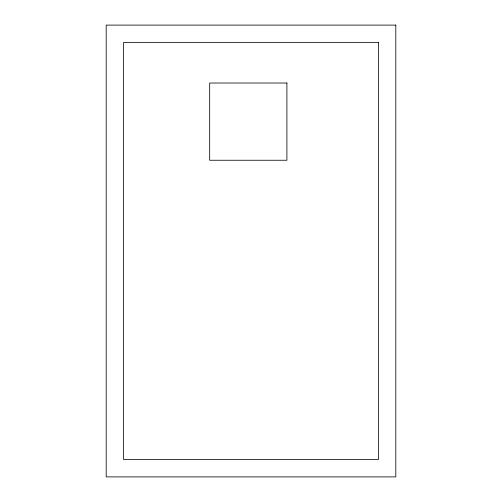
<?xml version="1.0" encoding="UTF-8"?>
<svg xmlns="http://www.w3.org/2000/svg" width="502" height="502" viewBox="0 0 502 502"><rect width="100%" height="100%" fill="white"/><g stroke="black" fill="none" stroke-linecap="round" stroke-linejoin="round"><path stroke-width="0.75" d="M395.808 25.1L106.192 25.1L106.192 476.9L395.808 476.9L395.808 25.1M378.433 42.475L123.567 42.475L123.567 459.525L378.433 459.525L378.433 42.475M286.912 83.025L209.679 83.025L209.679 160.251L286.912 160.251L286.912 83.025"/></g></svg>
